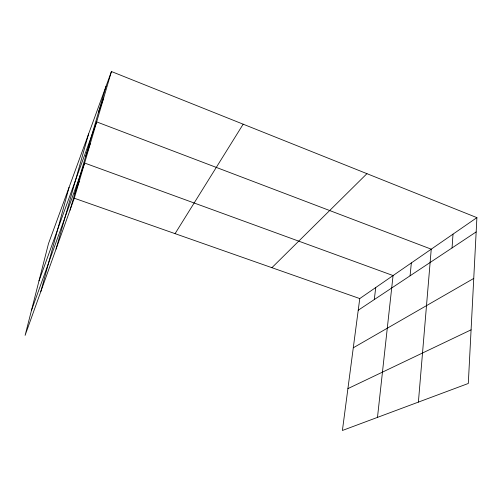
<?xml version="1.0" encoding="UTF-8"?>
<svg xmlns="http://www.w3.org/2000/svg" width="502" height="502" viewBox="0 0 502 502"><rect width="100%" height="100%" fill="white"/><g stroke="black" fill="none" stroke-linecap="round" stroke-linejoin="round"><path stroke-width="0.75" d="M476.9 217.63L468.303 383.472L342.402 430.478L359.765 298.571L476.9 217.63L111.431 71.522L48.487 243.633L25.1 335.374L74.296 198.227L111.431 71.522M452.057 247.932L453.005 234.139M418.392 402.102L431.243 249.174L96.666 121.892L38.987 280.894M410.084 275.805L411.339 262.929M377.485 417.375L393.066 275.554L84.612 163.037L31.431 310.55M374.279 299.581L375.741 287.527M40.819 291.555L69.094 187.284M56.055 249.086L88.616 133.909M69.985 210.25L106.091 86.118M74.76 193.828L79.222 181.423M85.566 156.68L90.347 143.446M98.517 112.166L103.657 98.041M175.072 233.65L243.175 124.189M271.902 267.692L366.937 173.667M358.227 310.236L476.16 231.924M353.282 347.798L473.75 278.434M347.911 388.617L471.083 329.833M74.296 198.227L359.765 298.571"/></g></svg>
